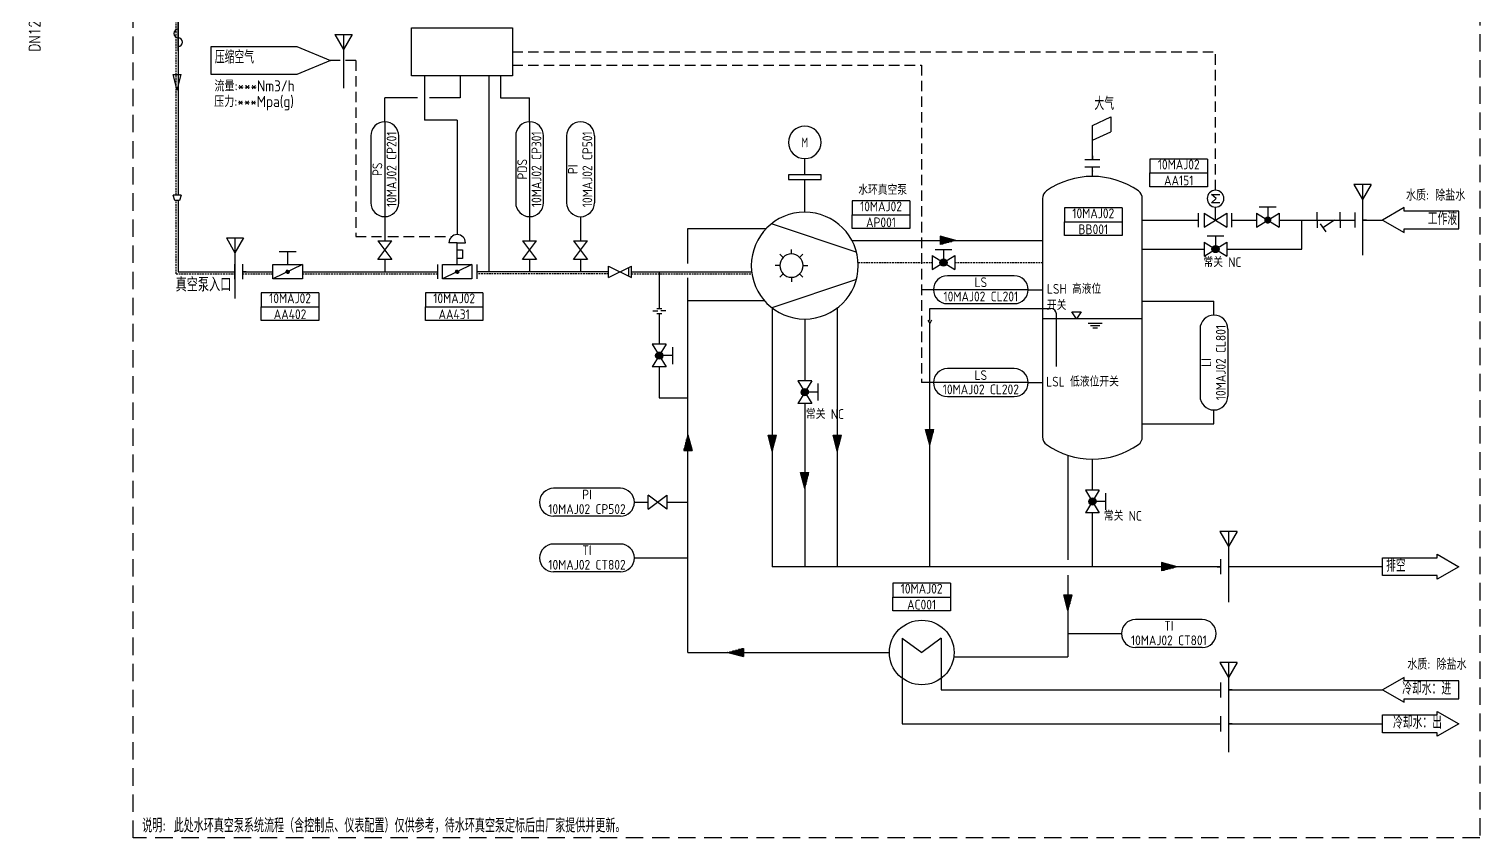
# Model space of a CAD drawing. Extents: x 8403 to 9689, y 4782 to 5455.
# Drawn here: x 9169 to 9689, y 4869 to 5159 of the extents above; entities that cross this region are included whole.
import ezdxf
from ezdxf.enums import TextEntityAlignment as Align

# ---------------------------------------------------------------- set-up
doc = ezdxf.new("R2010")
doc.units = 0
doc.header["$LTSCALE"] = 5
doc.header["$MEASUREMENT"] = 0
for name, pattern in [('CONTINUES', [20, 10, 10]), ('DASHED', [0.75, 0.5, -0.25]), ('HIDDEN', [0.375, 0.25, -0.125]), ('LTY1', [0])]:
    doc.linetypes.add(name, pattern=pattern)
for name, color, linetype in [('1', 7, 'CONTINUOUS'), ('25H', 4, 'HIDDEN'), ('35', 3, 'CONTINUOUS'), ('50', 2, 'CONTINUOUS'), ('DIM', 3, 'CONTINUOUS'), ('PS-TEXT', 3, 'CONTINUOUS'), ('编号 信号', 3, 'CONTINUOUS')]:
    doc.layers.add(name, color=color, linetype=linetype)
for name, color, linetype, lineweight in [('GF_TEXT', 3, 'CONTINUOUS', 25), ('GF_Thin', 7, 'CONTINUOUS', 25), ('PEN1', 7, 'LTY1', 25), ('PEN4', 7, 'LTY1', 25)]:
    doc.layers.add(name, color=color, linetype=linetype, lineweight=lineweight)
doc.styles.add('AUDIT_D_071005084041-0', font='txt')
doc.styles.add('DIM_FONT', font='SIMPLEX.shx', dxfattribs={"width": 0.8, "bigfont": 'hztxt.shx'})
doc.styles.add('NORMSCHRIFT', font='normwin')
doc.styles.add('双良空冷', font='gbenor.shx', dxfattribs={"bigfont": 'gbcbig.shx'})

# ---------------------------------------------------------------- blocks, each defined once
blk = doc.blocks.new('S_90')
at = {"layer": 'PEN1', "linetype": 'LTY1'}
for p, q in [((-4, 0), (0, 1.05)), ((-4, 0), (0, -1.05)), ((0, 0.05), (-3.75, 0.05)), ((0, 0.25), (-3, 0.25)), ((0, 0.45), (-2.25, 0.45)), ((0, 0.65), (-1.5, 0.65)), ((0, 0.85), (-0.75, 0.85)), ((0, -1.05), (0, 1.05)), ((0, -0.125), (-3.525, -0.125)), ((0, -0.325), (-2.775, -0.325)), ((0, -0.525), (-2.05, -0.525)), ((0, -0.725), (-1.3, -0.725)), ((0, -0.925), (-0.55, -0.925))]:
    blk.add_line(p, q, dxfattribs=at)
blk.add_circle((-4, 0), 0.025, dxfattribs=at)
at = {"layer": 'PEN4', "style": 'AUDIT_D_071005084041-0', "flags": 9}
blk.add_attdef('CODE_21', (0, 0), '', height=0.2, dxfattribs=at)
blk = doc.blocks.new('NEWBLOCK2')
at = {"layer": 'DIM', "color": 3}
for p, q in [((6657.65, 5433.71), (6633.65, 5433.71)), ((6662.65, 5428.71), (6628.65, 5428.71)), ((6633.65, 5423.71), (6657.65, 5423.71))]:
    blk.add_line(p, q, dxfattribs=at)
for centre, start, end in [((6633.65, 5428.71), 90, 180), ((6657.65, 5428.71), 0, 90), ((6633.65, 5428.71), 180, 270), ((6657.65, 5428.71), 270, 0)]:
    blk.add_arc(centre, 5, start, end, dxfattribs=at)
at = {"layer": '50', "color": 3, "style": '双良空冷'}
for tag, p in [('代号', (6645.65, 5429.62)), ('编码', (6645.65, 5424.52))]:
    blk.add_attdef(tag, text='', height=3.5, rotation=2, dxfattribs=at).set_placement(p, align=Align.CENTER)
blk = doc.blocks.new('NEWBLOCK6')
at = {"layer": 'DIM', "linetype": 'CONTINUES'}
for p, q in [((7349.82, 5495.91), (7325.82, 5495.91)), ((7349.82, 5485.91), (7325.82, 5485.91))]:
    blk.add_line(p, q, dxfattribs=at)
for centre, start, end in [((7325.82, 5490.91), 90, 270), ((7349.82, 5490.91), 270, 90)]:
    blk.add_arc(centre, 5, start, end, dxfattribs=at)
at = {"layer": '50', "color": 3, "style": '双良空冷'}
for tag, p in [('代号', (7337.82, 5491.93)), ('编码', (7337.82, 5486.72))]:
    blk.add_attdef(tag, text='', height=3.5, dxfattribs=at).set_placement(p, align=Align.CENTER)
blk = doc.blocks.new('NEWBLOCK4')
at = {"layer": '1', "color": 3}
for p, q in [((6311.31, 5270.85), (6290.68, 5270.85)), ((6290.68, 5270.85), (6290.68, 5265.9)), ((6311.31, 5270.85), (6311.31, 5265.9)), ((6290.68, 5265.9), (6311.31, 5265.9)), ((6290.68, 5260.95), (6290.68, 5265.9)), ((6311.31, 5265.9), (6311.31, 5260.95)), ((6311.31, 5260.95), (6290.68, 5260.95))]:
    blk.add_line(p, q, dxfattribs=at)
at = {"layer": '50', "color": 3, "style": '双良空冷'}
for tag, p in [('代号', (6301, 5267.16)), ('编码', (6301, 5261.45))]:
    blk.add_attdef(tag, text='', height=3.5, rotation=2, dxfattribs=at).set_placement(p, align=Align.CENTER)
blk = doc.blocks.new('S_110')
at = {"layer": 'PEN1', "linetype": 'LTY1'}
for p, q in [((-2, 0), (-1, 0)), ((-1, -2), (-1, 2)), ((1, 2), (1, -2)), ((2, 0), (1, 0))]:
    blk.add_line(p, q, dxfattribs=at)
blk.add_circle((-2, 0), 0.025, dxfattribs=at)
at = {"layer": 'PEN4', "style": 'NORMSCHRIFT', "flags": 9}
blk.add_attdef('CODE_21', (0, 0), '', height=3.5, dxfattribs=at)

msp = doc.modelspace()

# ---------------------------------------------------------------- hatches: boundary and pattern name
at = {"layer": '50'}
h = msp.add_hatch(color=2, dxfattribs=at)
h.paths.add_polyline_path([(9611.59, 5090.95, 0.114758), (9611.46, 5090.38, 0.116434), (9611.6, 5089.81), (9612.74, 5090.38)])
h.paths.add_polyline_path([(9611.59, 5090.95), (9612.74, 5090.38), (9613.9, 5090.96, 0.620322)])
h.paths.add_polyline_path([(9613.9, 5090.96), (9612.74, 5090.38), (9613.9, 5089.8, 0.118111), (9614.04, 5090.38, 0.116434)])
h.paths.add_polyline_path([(9612.74, 5090.38), (9611.6, 5089.81, 0.61575), (9613.9, 5089.8)])
h = msp.add_hatch(color=2, dxfattribs=at)
h.paths.add_polyline_path([(9592.89, 5080.55, 0.114758), (9592.75, 5079.98, 0.116434), (9592.89, 5079.41), (9594.03, 5079.98)])
h.paths.add_polyline_path([(9592.89, 5080.55), (9594.03, 5079.98), (9595.19, 5080.56, 0.620322)])
h.paths.add_polyline_path([(9595.19, 5080.56), (9594.03, 5079.98), (9595.19, 5079.4, 0.118111), (9595.33, 5079.98, 0.116434)])
h.paths.add_polyline_path([(9594.03, 5079.98), (9592.89, 5079.41, 0.61575), (9595.19, 5079.4)])
h = msp.add_hatch(color=2, dxfattribs=at)
h.paths.add_polyline_path([(9495.34, 5075.68, 0.114758), (9495.21, 5075.11, 0.116434), (9495.34, 5074.54), (9496.48, 5075.11)])
h.paths.add_polyline_path([(9495.34, 5075.68), (9496.48, 5075.11), (9497.65, 5075.69, 0.620322)])
h.paths.add_polyline_path([(9497.65, 5075.69), (9496.48, 5075.11), (9497.64, 5074.53, 0.118111), (9497.78, 5075.11, 0.116434)])
h.paths.add_polyline_path([(9496.48, 5075.11), (9495.34, 5074.54, 0.61575), (9497.64, 5074.53)])
h = msp.add_hatch(dxfattribs=at)
h.set_pattern_fill('ANSI31', color=2, scale=0.01, style=0)
h.set_pattern_definition([(45, (7709.332737, 4971.866847), (-0.0224506403, 0.0224506403), [])])
h.paths.add_polyline_path([(9261.88, 5071.82, 0.113407), (9261.82, 5072.06), (9260.8, 5071.57, 0.796288)])
h.paths.add_polyline_path([(9260.74, 5071.82, 0.113407), (9260.8, 5071.57), (9261.82, 5072.06, 0.796288)])
h = msp.add_hatch(dxfattribs=at)
h.set_pattern_fill('ANSI31', color=2, scale=0.01, style=0)
h.set_pattern_definition([(45, (7770.132507, 4971.866847), (-0.0224506403, 0.0224506403), [])])
h.paths.add_polyline_path([(9322.68, 5071.82, 0.113407), (9322.62, 5072.06), (9321.6, 5071.57, 0.796288)])
h.paths.add_polyline_path([(9321.54, 5071.82, 0.113407), (9321.6, 5071.57), (9322.62, 5072.06, 0.796288)])
h = msp.add_hatch(color=2, dxfattribs=at)
h.paths.add_polyline_path([(9395.11, 5042.9, 0.114758), (9394.55, 5043.03, 0.116434), (9393.97, 5042.9), (9394.54, 5041.76)])
h.paths.add_polyline_path([(9395.11, 5042.9), (9394.54, 5041.76), (9395.12, 5040.59, 0.620322)])
h.paths.add_polyline_path([(9395.12, 5040.59), (9394.54, 5041.76), (9393.96, 5040.6, 0.118111), (9394.55, 5040.46, 0.116434)])
h.paths.add_polyline_path([(9394.54, 5041.76), (9393.97, 5042.9, 0.61575), (9393.96, 5040.6)])
h = msp.add_hatch(color=2, dxfattribs=at)
h.paths.add_polyline_path([(9447.3, 5029.82, 0.114758), (9446.73, 5029.95, 0.116434), (9446.16, 5029.82), (9446.73, 5028.67)])
h.paths.add_polyline_path([(9447.3, 5029.82), (9446.73, 5028.67), (9447.31, 5027.51, 0.620322)])
h.paths.add_polyline_path([(9447.31, 5027.51), (9446.73, 5028.67), (9446.15, 5027.52, 0.118111), (9446.73, 5027.38, 0.116434)])
h.paths.add_polyline_path([(9446.73, 5028.67), (9446.16, 5029.82, 0.61575), (9446.15, 5027.52)])
h = msp.add_hatch(color=2, dxfattribs=at)
h.paths.add_polyline_path([(9550.42, 4990.6, 0.114758), (9549.86, 4990.73, 0.116434), (9549.28, 4990.6), (9549.85, 4989.45)])
h.paths.add_polyline_path([(9550.42, 4990.6), (9549.85, 4989.45), (9550.43, 4988.29, 0.620322)])
h.paths.add_polyline_path([(9550.43, 4988.29), (9549.85, 4989.45), (9549.27, 4988.3, 0.118111), (9549.86, 4988.16, 0.116434)])
h.paths.add_polyline_path([(9549.85, 4989.45), (9549.28, 4990.6, 0.61575), (9549.27, 4988.3)])

# ---------------------------------------------------------------- linework, layer by layer
at = {"layer": '1', "color": 3, "linetype": 'DASHED', "ltscale": 0.25}
for p, q in [((9221.31, 5099.36), (9221.31, 5305.98)), ((9221.31, 5071.12), (9221.31, 5097.37)), ((9465.86, 5075.11), (9492.43, 5075.11)), ((9500.53, 5075.11), (9531.93, 5075.11)), ((9221.31, 5071.12), (9242.43, 5071.12)), ((9245.13, 5071.12), (9256.01, 5071.12)), ((9266.61, 5071.12), (9315.02, 5071.12)), ((9376.31, 5071.12), (9329.2, 5071.12)), ((9384.62, 5071.12), (9427.78, 5071.12))]:
    msp.add_line(p, q, dxfattribs=at)
at = {"layer": '25H', "ltscale": 5}
msp.add_lwpolyline([(9205.95, 5447.7), (9688.84, 5447.7), (9688.84, 4868.73), (9205.95, 4868.73)], close=True, dxfattribs=at)
at = {"layer": '35', "color": 7}
for p, q in [((9278.23, 5156.93), (9281.34, 5151.56)), ((9278.23, 5156.93), (9284.44, 5156.93)), ((9284.44, 5156.93), (9281.34, 5151.56)), ((9643.64, 5103.11), (9646.75, 5097.74)), ((9649.85, 5103.11), (9643.64, 5103.11)), ((9649.85, 5103.11), (9646.75, 5097.74)), ((9646.75, 5103.11), (9646.75, 5077.79)), ((9595.54, 4978.68), (9598.64, 4973.31)), ((9601.74, 4978.68), (9595.54, 4978.68)), ((9601.74, 4978.68), (9598.64, 4973.31)), ((9598.64, 4978.68), (9598.64, 4953.36)), ((9595.54, 4931.63), (9598.64, 4926.25)), ((9601.74, 4931.63), (9595.54, 4931.63)), ((9601.74, 4931.63), (9598.64, 4926.25)), ((9598.64, 4931.63), (9598.64, 4899.51))]:
    msp.add_line(p, q, dxfattribs=at)
at = {"layer": '35', "color": 7, "ltscale": 0.4}
for p, q in [((9281.34, 5156.93), (9281.34, 5137.66)), ((9239.33, 5084.02), (9242.43, 5078.64)), ((9239.33, 5084.02), (9245.53, 5084.02)), ((9245.53, 5084.02), (9242.43, 5078.64)), ((9242.43, 5084.02), (9242.43, 5062.29))]:
    msp.add_line(p, q, dxfattribs=at)
at = {"layer": '35', "color": 7}
for points in [[(9281.34, 5156.93), (9281.34, 5151.56), (9284.44, 5156.93), (9281.34, 5156.93)], [(9646.75, 5103.11), (9646.75, 5097.74), (9643.64, 5103.11), (9646.75, 5103.11)], [(9598.64, 4978.68), (9598.64, 4973.31), (9595.54, 4978.68), (9598.64, 4978.68)], [(9598.64, 4931.63), (9598.64, 4926.25), (9595.54, 4931.63), (9598.64, 4931.63)]]:
    msp.add_solid(points, dxfattribs=at)
at = {"layer": '35', "color": 7, "ltscale": 0.4}
msp.add_solid([(9242.43, 5084.02), (9242.43, 5078.64), (9245.53, 5084.02), (9242.43, 5084.02)], dxfattribs=at)
at = {"layer": '50', "color": 2}
for p, q in [((9222.01, 5305.98), (9222.01, 5099.36)), ((9310.37, 5142.14), (9310.37, 5126.26)), ((9323.15, 5142.14), (9323.15, 5134.26)), ((9333.43, 5142.14), (9333.43, 5072.18)), ((9337.68, 5142.14), (9337.68, 5134.26)), ((9307.9, 5134.26), (9296.14, 5134.26)), ((9296.14, 5125.59), (9296.14, 5134.26)), ((9323.15, 5134.26), (9312.17, 5134.26)), ((9337.68, 5134.26), (9348.08, 5134.26)), ((9348.08, 5125.59), (9348.08, 5134.26)), ((9322.11, 5126.26), (9310.37, 5126.26)), ((9322.11, 5126.26), (9322.11, 5085.14)), ((9446.73, 5106.57), (9446.73, 5112.4)), ((9452.56, 5106.57), (9440.89, 5106.57)), ((9440.89, 5106.57), (9440.89, 5104.9)), ((9440.89, 5104.9), (9452.56, 5104.9)), ((9446.73, 5093.2), (9446.73, 5104.9)), ((9452.56, 5104.9), (9452.56, 5106.57)), ((9594.3, 5098.06), (9592.53, 5099.57)), ((9592.53, 5099.57), (9595.54, 5099.57)), ((9222.01, 5097.37), (9222.01, 5071.82)), ((9531.93, 5098.08), (9531.93, 5012.59)), ((9567.77, 5012.59), (9567.77, 5098.08)), ((9592.53, 5096.56), (9594.3, 5098.06)), ((9595.54, 5096.56), (9592.53, 5096.56)), ((9594.03, 5090.38), (9594.03, 5095.05)), ((9609.72, 5095.09), (9615.76, 5095.09)), ((9612.74, 5095.09), (9612.74, 5090.38)), ((9296.14, 5091.59), (9296.14, 5082.95)), ((9348.08, 5091.59), (9348.08, 5082.95)), ((9348.08, 5091.59), (9348.08, 5082.95)), ((9366.33, 5091.59), (9366.33, 5082.95)), ((9567.77, 5090.38), (9587.84, 5090.38)), ((9587.84, 5092.88), (9587.84, 5087.88)), ((9589.98, 5092.88), (9598.08, 5087.88)), ((9589.98, 5087.88), (9598.08, 5092.88)), ((9589.98, 5092.88), (9589.98, 5087.88)), ((9598.08, 5092.88), (9598.08, 5087.88)), ((9599.8, 5092.88), (9599.8, 5087.88)), ((9599.8, 5090.38), (9608.69, 5090.38)), ((9608.69, 5092.88), (9616.79, 5087.88)), ((9608.69, 5087.88), (9616.79, 5092.88)), ((9608.69, 5092.88), (9608.69, 5087.88)), ((9616.79, 5092.88), (9616.79, 5087.88)), ((9616.79, 5090.38), (9644.05, 5090.38)), ((9625.02, 5079.98), (9625.02, 5090.38)), ((9636.67, 5090.38), (9632.55, 5087.59)), ((9646.75, 5090.38), (9653.91, 5090.38)), ((9404.82, 5087.36), (9432.96, 5087.36)), ((9404.82, 5074.81), (9404.82, 5087.36)), ((9463.62, 5083.09), (9531.93, 5083.09)), ((9591.02, 5084.69), (9597.05, 5084.69)), ((9594.03, 5084.69), (9594.03, 5079.98)), ((9258.29, 5079.1), (9264.33, 5079.1)), ((9261.31, 5079.1), (9261.31, 5074.39)), ((9293.64, 5082.95), (9298.64, 5082.95)), ((9293.64, 5076.28), (9298.64, 5082.95)), ((9293.64, 5082.95), (9298.64, 5076.28)), ((9322.11, 5082.19), (9319.15, 5082.19)), ((9322.11, 5082.19), (9325.07, 5082.19)), ((9322.11, 5074.39), (9322.11, 5082.19)), ((9322.11, 5079.68), (9324, 5079.68)), ((9324, 5079.68), (9324, 5076.62)), ((9345.58, 5082.95), (9350.58, 5082.95)), ((9345.58, 5076.28), (9350.58, 5082.95)), ((9345.58, 5082.95), (9350.58, 5076.28)), ((9363.83, 5082.95), (9368.83, 5082.95)), ((9363.83, 5076.28), (9368.83, 5082.95)), ((9363.83, 5082.95), (9368.83, 5076.28)), ((9439, 5076.98), (9437.82, 5078.15)), ((9441.94, 5078.2), (9441.94, 5079.86)), ((9444.89, 5076.98), (9446.07, 5078.15)), ((9493.47, 5079.82), (9499.5, 5079.82)), ((9496.48, 5079.82), (9496.48, 5075.11)), ((9567.77, 5079.98), (9589.98, 5079.98)), ((9589.98, 5082.48), (9598.08, 5077.48)), ((9589.98, 5077.48), (9598.08, 5082.48)), ((9589.98, 5082.48), (9589.98, 5077.48)), ((9598.08, 5082.48), (9598.08, 5077.48)), ((9598.08, 5079.98), (9625.02, 5079.98)), ((9266.61, 5074.39), (9256.01, 5069.24)), ((9298.64, 5076.28), (9293.64, 5076.28)), ((9296.14, 5076.28), (9296.14, 5071.82)), ((9315.02, 5074.39), (9315.02, 5069.24)), ((9327.41, 5074.39), (9316.81, 5069.24)), ((9324, 5076.62), (9322.11, 5076.62)), ((9329.2, 5074.39), (9329.2, 5069.24)), ((9350.58, 5076.28), (9345.58, 5076.28)), ((9348.08, 5076.28), (9348.08, 5071.82)), ((9368.83, 5076.28), (9363.83, 5076.28)), ((9366.33, 5076.28), (9366.33, 5071.82)), ((9437.78, 5074.03), (9436.11, 5074.03)), ((9446.11, 5074.03), (9447.78, 5074.03)), ((9492.43, 5077.61), (9500.53, 5072.61)), ((9492.43, 5072.61), (9500.53, 5077.61)), ((9492.43, 5077.61), (9492.43, 5072.61)), ((9500.53, 5077.61), (9500.53, 5072.61)), ((9222.01, 5071.82), (9242.43, 5071.82)), ((9245.13, 5071.82), (9256.01, 5071.82)), ((9266.61, 5071.82), (9315.02, 5071.82)), ((9376.31, 5071.82), (9329.2, 5071.82)), ((9384.62, 5071.82), (9427.69, 5071.82)), ((9394.55, 5071.82), (9394.55, 5058.71)), ((9404.82, 4935.26), (9404.82, 5069.66)), ((9435.06, 5059.03), (9465.06, 5069.03)), ((9439, 5071.08), (9437.82, 5069.91)), ((9441.94, 5069.86), (9441.94, 5068.2)), ((9444.89, 5071.08), (9446.07, 5069.91)), ((9392.23, 5057.82), (9393.99, 5057.82)), ((9393.66, 5058.71), (9395.43, 5058.71)), ((9396.86, 5057.82), (9395.1, 5057.82)), ((9404.82, 5061.53), (9432.2, 5061.53)), ((9435.06, 5059.03), (9435.06, 4966.02)), ((9458.39, 5059.03), (9458.39, 4966.02)), ((9491.52, 5058.69), (9534.95, 5058.69)), ((9491.52, 5054.29), (9491.52, 5058.69)), ((9542.54, 5057.45), (9545.87, 5057.45)), ((9544.21, 5054.95), (9542.54, 5057.45)), ((9545.87, 5057.45), (9544.21, 5054.95)), ((9393.66, 5056.87), (9395.43, 5056.87)), ((9394.55, 5056.87), (9394.55, 5045.8)), ((9446.73, 5054.86), (9446.73, 5032.72)), ((9491.52, 4966.02), (9491.52, 5053.31)), ((9567.77, 5054.95), (9531.93, 5054.95)), ((9536.95, 5037.9), (9536.95, 5056.69)), ((9553.37, 5053.28), (9548.37, 5053.28)), ((9552.54, 5052.45), (9549.21, 5052.45)), ((9551.71, 5051.62), (9550.04, 5051.62)), ((9397.04, 5045.8), (9392.04, 5037.71)), ((9392.04, 5045.8), (9397.04, 5037.71)), ((9397.04, 5045.8), (9392.04, 5045.8)), ((9399.25, 5041.76), (9394.54, 5041.76)), ((9399.25, 5044.77), (9399.25, 5038.74)), ((9397.04, 5037.71), (9392.04, 5037.71)), ((9394.55, 5037.71), (9394.55, 5026.62)), ((9449.23, 5032.72), (9444.23, 5024.62)), ((9444.23, 5032.72), (9449.23, 5024.62)), ((9449.23, 5032.72), (9444.23, 5032.72)), ((9451.44, 5031.69), (9451.44, 5025.66)), ((9394.55, 5026.62), (9404.82, 5026.62)), ((9451.44, 5028.67), (9446.73, 5028.67)), ((9449.23, 5024.62), (9444.23, 5024.62)), ((9541.11, 5006), (9541.11, 4968.49)), ((9549.85, 4993.5), (9549.85, 5004.64)), ((9552.35, 4993.5), (9547.35, 4985.41)), ((9547.35, 4993.5), (9552.35, 4985.41)), ((9552.35, 4993.5), (9547.35, 4993.5)), ((9554.56, 4989.45), (9549.85, 4989.45)), ((9554.56, 4992.47), (9554.56, 4986.44)), ((9552.35, 4985.41), (9547.35, 4985.41)), ((9549.85, 4966.02), (9549.85, 4985.41)), ((9595.94, 4966.02), (9435.06, 4966.02)), ((9653.91, 4966.02), (9598.64, 4966.02)), ((9541.11, 4962.96), (9541.11, 4933.65)), ((9481.68, 4940.45), (9488.68, 4935.26)), ((9481.68, 4940.45), (9481.68, 4909.67)), ((9495.67, 4940.45), (9488.68, 4935.26)), ((9495.67, 4940.45), (9495.67, 4921.86)), ((9404.82, 4935.26), (9477.09, 4935.26)), ((9500.15, 4933.65), (9541.11, 4933.65)), ((9495.67, 4921.86), (9595.94, 4921.86)), ((9598.64, 4921.86), (9608.22, 4921.86)), ((9598.64, 4921.86), (9653.91, 4921.86)), ((9481.68, 4909.67), (9595.94, 4909.67)), ((9598.64, 4909.67), (9653.91, 4909.67))]:
    msp.add_line(p, q, dxfattribs=at)
at = {"layer": '50'}
for p, q in [((9549.89, 5124.31), (9556.52, 5127.38)), ((9556.52, 5127.38), (9556.52, 5122.05)), ((9549.89, 5112.04), (9549.89, 5124.31)), ((9549.89, 5118.98), (9556.52, 5122.05)), ((9549.89, 5106.03), (9549.89, 5109.34)), ((9223.13, 5099.36), (9220.3, 5099.36)), ((9220.9, 5097.37), (9220.3, 5099.36)), ((9223.13, 5099.36), (9222.53, 5097.37)), ((9222.53, 5097.37), (9220.9, 5097.37)), ((9435.06, 5089.03), (9465.06, 5079.03)), ((9630.43, 5090.38), (9630.43, 5093.17)), ((9630.43, 5090.38), (9630.43, 5093.17)), ((9630.43, 5090.38), (9630.43, 5087.59)), ((9630.43, 5090.38), (9630.43, 5087.59)), ((9638.67, 5090.38), (9638.67, 5093.17)), ((9638.67, 5090.38), (9638.67, 5093.17)), ((9638.67, 5090.38), (9638.67, 5087.59)), ((9638.67, 5090.38), (9638.67, 5087.59)), ((9376.31, 5073.89), (9384.62, 5069.74)), ((9376.31, 5071.82), (9376.31, 5073.89)), ((9376.31, 5071.82), (9376.31, 5073.89)), ((9376.31, 5069.74), (9384.62, 5073.89)), ((9383.63, 5071.82), (9383.63, 5073.4)), ((9384.62, 5071.82), (9384.62, 5073.89)), ((9376.31, 5069.74), (9376.31, 5071.82)), ((9376.31, 5069.74), (9376.31, 5071.82)), ((9383.63, 5070.24), (9383.63, 5071.82)), ((9384.62, 5069.74), (9384.62, 5071.82)), ((9446.72, 5024.62), (9446.72, 4966.02)), ((9390.64, 4986.66), (9397.31, 4991.66)), ((9397.31, 4986.66), (9390.64, 4991.66)), ((9390.64, 4986.66), (9390.64, 4991.66)), ((9397.31, 4991.66), (9397.31, 4986.66)), ((9385.64, 4989.16), (9390.64, 4989.16)), ((9397.31, 4989.16), (9404.81, 4989.16)), ((9385.65, 4969.18), (9404.82, 4969.18)), ((9541.11, 4942.07), (9560.27, 4942.07))]:
    msp.add_line(p, q, dxfattribs=at)
at = {"layer": '50', "linetype": 'ByBlock'}
for p, q in [((9630.43, 5090.38), (9638.67, 5090.38)), ((9631.49, 5088.98), (9633.62, 5086.19))]:
    msp.add_line(p, q, dxfattribs=at)
at = {"layer": '50', "color": 3}
for p in [(9490.8, 5054.46), (9492.23, 5054.46)]:
    msp.add_line(p, (9491.52, 5053.31), dxfattribs=at)
at = {"layer": '50', "color": 2}
for points in [[(9305.74, 5159.31), (9341.91, 5159.31), (9341.91, 5142.14), (9305.74, 5142.14)], [(9256.01, 5074.39), (9266.61, 5074.39), (9266.61, 5069.24), (9256.01, 5069.24)], [(9316.81, 5074.39), (9327.41, 5074.39), (9327.41, 5069.24), (9316.81, 5069.24)]]:
    msp.add_lwpolyline(points, close=True, dxfattribs=at)
at = {"layer": '50'}
for points in [[(9233.87, 5152.64), (9264.55, 5152.64), (9264.55, 5152.64), (9276.67, 5147.64), (9264.55, 5142.64), (9264.55, 5142.64), (9233.87, 5142.64), (9233.87, 5152.64)], [(9681.25, 5093.57), (9661.66, 5093.57), (9661.66, 5094.85), (9653.91, 5090.38), (9661.66, 5085.91), (9661.66, 5087.18), (9681.25, 5087.18), (9681.25, 5093.57)], [(9653.91, 4969.21), (9673.51, 4969.21), (9673.51, 4970.49), (9681.25, 4966.02), (9673.51, 4961.55), (9673.51, 4962.83), (9653.91, 4962.83), (9653.91, 4969.21)], [(9681.25, 4925.05), (9661.66, 4925.05), (9661.66, 4926.33), (9653.91, 4921.86), (9661.66, 4917.39), (9661.66, 4918.67), (9681.25, 4918.67), (9681.25, 4925.05)], [(9653.91, 4912.87), (9673.51, 4912.87), (9673.51, 4914.15), (9681.25, 4909.67), (9673.51, 4905.2), (9673.51, 4906.48), (9653.91, 4906.48), (9653.91, 4912.87)]]:
    msp.add_lwpolyline(points, dxfattribs=at)
at = {"layer": '50', "color": 2}
for centre, radius in [((9594.04, 5079.98), 1.29), ((9496.49, 5075.11), 1.29), ((9261.31, 5071.82), 0.567), ((9322.11, 5071.82), 0.567), ((9394.55, 5041.75), 1.29), ((9446.73, 5028.66), 1.29), ((9549.86, 4989.45), 1.29), ((9488.68, 4935.26), 11.59)]:
    msp.add_circle(centre, radius, dxfattribs=at)
at = {"layer": '50', "linetype": 'ByBlock'}
for centre, start, end in [((9222.03, 5157.31), 90, 270), ((9222.03, 5154.17), 270, 90)]:
    msp.add_arc(centre, 1.57, start, end, dxfattribs=at)
at = {"layer": '50'}
for centre, radius, start, end in [((9446.73, 5118.24), 5.83, 0, 180), ((9535.27, 5098.08), 3.33, 125.1345, 180), ((9564.43, 5098.08), 3.33, 0, 54.8655), ((9564.43, 5012.59), 3.33, 305.1345, 0)]:
    msp.add_arc(centre, radius, start, end, dxfattribs=at)
at = {"layer": '50', "color": 2}
for centre, radius, start, end in [((9446.73, 5118.24), 5.83, 180, 0), ((9549.85, 5077.35), 28.67, 54.8655, 125.1345), ((9594.03, 5098.06), 3.01, 90, 180), ((9594.03, 5098.06), 3.01, 0, 90), ((9594.03, 5098.06), 3.01, 180, 270), ((9594.03, 5098.06), 3.01, 270, 0), ((9446.73, 5074.03), 19.17, 0, 180), ((9322.11, 5082.19), 2.96, 0, 180), ((9441.94, 5074.03), 4.17, 0, 180), ((9446.73, 5074.03), 19.17, 180, 0), ((9441.94, 5074.03), 4.17, 180, 0), ((9534.95, 5056.69), 2, 0, 90), ((9535.27, 5012.59), 3.33, 180, 234.8655), ((9549.85, 5033.31), 28.67, 234.8655, 305.1345)]:
    msp.add_arc(centre, radius, start, end, dxfattribs=at)
at = {"layer": 'DIM', "color": 3}
for p, q in [((9492.86, 5065.4), (9488.6, 5065.4)), ((9492.86, 5032.08), (9488.6, 5032.08))]:
    msp.add_line(p, q, dxfattribs=at)
at = {"layer": 'DIM', "linetype": 'CONTINUES'}
for p, q in [((9526.86, 5065.4), (9531.93, 5065.4)), ((9567.77, 5061.24), (9593.45, 5061.24)), ((9593.45, 5056.27), (9593.45, 5061.24)), ((9526.86, 5032.08), (9531.93, 5032.08)), ((9593.45, 5017.29), (9593.45, 5022.27)), ((9567.77, 5017.29), (9593.45, 5017.29))]:
    msp.add_line(p, q, dxfattribs=at)
at = {"layer": 'GF_TEXT', "color": 4}
msp.add_line((9222.03, 5151.05), (9222.03, 5169.95), dxfattribs=at)
at = {"layer": 'PEN1', "linetype": 'LTY1'}
for p, q in [((9221.71, 5136.99), (9220.22, 5142.64)), ((9220.22, 5142.64), (9223.19, 5142.64)), ((9221.71, 5136.99), (9223.19, 5142.64))]:
    msp.add_line(p, q, dxfattribs=at)
at = {"layer": 'PEN1'}
msp.add_solid([(9221.71, 5136.99), (9223.19, 5142.64), (9220.22, 5142.64), (9221.71, 5136.99)], dxfattribs=at)
at = {"layer": '编号 信号', "linetype": 'HIDDEN', "ltscale": 3}
for p, q in [((9341.91, 5150.73), (9594.03, 5150.73)), ((9594.03, 5101.08), (9594.03, 5150.73)), ((9285.75, 5147.64), (9276.67, 5147.64)), ((9285.75, 5147.64), (9285.75, 5084.52)), ((9341.91, 5145.97), (9488.6, 5145.97)), ((9488.6, 5145.97), (9488.6, 5032.08)), ((9285.75, 5084.52), (9295.01, 5084.52)), ((9297.27, 5084.52), (9320.3, 5084.52))]:
    msp.add_line(p, q, dxfattribs=at)

# ---------------------------------------------------------------- block references
at = {"layer": '50', "color": 3}
ref = msp.add_blockref('NEWBLOCK2', (14724.85, -1537.06), dxfattribs=dict(at, rotation=90))
ref.add_attrib('代号', 'PS', dxfattribs={"color": 3, "height": 3.5, "rotation": 90, "style": '双良空冷'}).set_placement((9295.23, 5108.59), align=Align.CENTER)
ref.add_attrib('编码', '10MAJ02 CP201', dxfattribs={"color": 3, "height": 3.5, "rotation": 90, "style": '双良空冷'}).set_placement((9300.33, 5108.59), align=Align.CENTER)
ref = msp.add_blockref('NEWBLOCK2', (14776.79, -1537.06), dxfattribs=dict(at, rotation=90))
ref.add_attrib('代号', 'PDS', dxfattribs={"color": 3, "height": 3.5, "rotation": 90, "style": '双良空冷'}).set_placement((9347.17, 5108.59), align=Align.CENTER)
ref.add_attrib('编码', '10MAJ02 CP301', dxfattribs={"color": 3, "height": 3.5, "rotation": 90, "style": '双良空冷'}).set_placement((9352.27, 5108.59), align=Align.CENTER)
at = {"layer": '50', "color": 3, "rotation": 90}
for p, values in [((14857.24, -2229.24), {'代号': 'PI', '编码': '10MAJ02 CP501'}), ((15084.37, -2298.56), {'代号': 'LI', '编码': '10MAJ02 CL801'})]:
    msp.add_blockref('NEWBLOCK6', p, dxfattribs=at).add_auto_attribs(values)
at = {"layer": '50', "color": 2, "xscale": 1.35, "yscale": 1.35, "zscale": 1.35}
for p, rotation in [((9549.89, 5110.69), 90), ((9645.4, 5090.38), 180), ((9597.29, 4966.02), 180), ((9597.29, 4921.86), 180), ((9597.29, 4909.67), 180)]:
    msp.add_blockref('S_110', p, dxfattribs=dict(at, rotation=rotation))
at = {"layer": '50', "color": 3}
ref = msp.add_blockref('NEWBLOCK4', (3279.82, -158.62), dxfattribs=at)
ref.add_attrib('代号', '10MAJ02', dxfattribs={"color": 3, "height": 3.5, "style": '双良空冷'}).set_placement((9580.82, 5108.55), align=Align.CENTER)
ref.add_attrib('编码', 'AA151', dxfattribs={"color": 3, "height": 3.5, "style": '双良空冷'}).set_placement((9580.82, 5102.83), align=Align.CENTER)
ref = msp.add_blockref('NEWBLOCK4', (3173.07, -173.64), dxfattribs=at)
ref.add_attrib('代号', '10MAJ02', dxfattribs={"color": 3, "height": 3.5, "style": '双良空冷'}).set_placement((9474.07, 5093.52), align=Align.CENTER)
ref.add_attrib('编码', 'AP001', dxfattribs={"color": 3, "height": 3.5, "style": '双良空冷'}).set_placement((9474.07, 5087.8), align=Align.CENTER)
ref = msp.add_blockref('NEWBLOCK4', (3249.18, -176.14), dxfattribs=at)
ref.add_attrib('代号', '10MAJ02', dxfattribs={"color": 3, "height": 3.5, "style": '双良空冷'}).set_placement((9550.18, 5091.03), align=Align.CENTER)
ref.add_attrib('编码', 'BB001', dxfattribs={"color": 3, "height": 3.5, "style": '双良空冷'}).set_placement((9550.18, 5085.31), align=Align.CENTER)
at = {"layer": '50', "color": 2, "xscale": 1.35, "yscale": 1.35, "zscale": 1.35}
msp.add_blockref('S_110', (9243.78, 5071.82), dxfattribs=at)
msp.add_blockref('S_110', (9243.78, 5071.82), dxfattribs=at)
at = {"layer": '50', "color": 3}
ref = msp.add_blockref('NEWBLOCK2', (2864.21, -363.31), dxfattribs=at)
ref.add_attrib('代号', 'LS', dxfattribs={"color": 3, "height": 3.5, "style": '双良空冷'}).set_placement((9509.86, 5066.32), align=Align.CENTER)
ref.add_attrib('编码', '10MAJ02 CL201', dxfattribs={"color": 3, "height": 3.5, "style": '双良空冷'}).set_placement((9509.86, 5061.21), align=Align.CENTER)
ref = msp.add_blockref('NEWBLOCK4', (2961.17, -206.61), dxfattribs=at)
ref.add_attrib('代号', '10MAJ02', dxfattribs={"color": 3, "height": 3.5, "style": '双良空冷'}).set_placement((9262.17, 5060.55), align=Align.CENTER)
ref.add_attrib('编码', 'AA402', dxfattribs={"color": 3, "height": 3.5, "style": '双良空冷'}).set_placement((9262.17, 5054.84), align=Align.CENTER)
ref = msp.add_blockref('NEWBLOCK4', (3020.02, -206.61), dxfattribs=at)
ref.add_attrib('代号', '10MAJ02', dxfattribs={"color": 3, "height": 3.5, "style": '双良空冷'}).set_placement((9321.02, 5060.55), align=Align.CENTER)
ref.add_attrib('编码', 'AA431', dxfattribs={"color": 3, "height": 3.5, "style": '双良空冷'}).set_placement((9321.02, 5054.84), align=Align.CENTER)
ref = msp.add_blockref('NEWBLOCK2', (2864.21, -396.63), dxfattribs=at)
ref.add_attrib('代号', 'LS', dxfattribs={"color": 3, "height": 3.5, "style": '双良空冷'}).set_placement((9509.86, 5032.99), align=Align.CENTER)
ref.add_attrib('编码', '10MAJ02 CL202', dxfattribs={"color": 3, "height": 3.5, "style": '双良空冷'}).set_placement((9509.86, 5027.89), align=Align.CENTER)
for p, values in [((2030.82, -501.75), {'代号': 'PI', '编码': '10MAJ02 CP502'}), ((2030.83, -521.73), {'代号': 'TI', '编码': '10MAJ02 CT802'}), ((2239.45, -548.84), {'代号': 'TI', '编码': '10MAJ02 CT801'})]:
    msp.add_blockref('NEWBLOCK6', p, dxfattribs=at).add_auto_attribs(values)
ref = msp.add_blockref('NEWBLOCK4', (3187.64, -310.76), dxfattribs=at)
ref.add_attrib('代号', '10MAJ02', dxfattribs={"color": 3, "height": 3.5, "style": '双良空冷'}).set_placement((9488.63, 4956.4), align=Align.CENTER)
ref.add_attrib('编码', 'AC001', dxfattribs={"color": 3, "height": 3.5, "style": '双良空冷'}).set_placement((9488.63, 4950.68), align=Align.CENTER)
at = {"layer": 'GF_Thin', "yscale": 1.412604042805469, "zscale": 1.412604042806183}
for p, xscale, rotation in [((9495.24, 5083.09), 1.412604042809107, 180), ((9404.82, 5007.69), 1.412604042805469, 270), ((9435.06, 5013.17), -1.412604042805469, 270), ((9458.39, 5013.17), -1.412604042805469, 270), ((9491.52, 5015.29), -1.412604042805469, 270), ((9446.72, 4999.78), -1.412604042805469, 270), ((9574.66, 4966.02), 1.412604042809107, 180), ((9541.11, 4955.94), -1.412604042805469, 270), ((9424.77, 4935.26), -1.412604042809107, 180)]:
    msp.add_blockref('S_90', p, dxfattribs=dict(at, xscale=xscale, rotation=rotation))

# ---------------------------------------------------------------- texts
at = {"layer": '1', "color": 3, "style": '双良空冷'}
msp.add_text('水环真空泵', height=3.5, dxfattribs=at).set_placement((9474.65, 5101.21), align=Align.MIDDLE_CENTER)
at = {"layer": '1', "color": 3, "char_height": 3.5, "width": 22.602, "attachment_point": 1, "style": '双良空冷'}
for s, insert in [('常关 NC', (9589.69, 5077.02)), ('LSH 高液位开关', (9533.55, 5067.44)), ('常关 NC', (9447.17, 5022.54)), ('常关 NC', (9554, 4986.02))]:
    msp.add_mtext(s, dxfattribs=dict(at, insert=insert))
at = {"layer": '1', "color": 3, "insert": (9533.3, 5034.17), "char_height": 3.5, "attachment_point": 1, "style": '双良空冷'}
msp.add_mtext('LSL 低液位开关', dxfattribs=at)
at = {"layer": 'DIM', "linetype": 'CONTINUES', "style": '双良空冷'}
for s, p in [('压缩空气', (9235.21, 5146.51)), ('大气', (9550.6, 5129.83)), ('工作液', (9670.13, 5088.6)), ('排空', (9655.17, 4964.24)), ('冷却水：进', (9660.95, 4920.08)), ('冷却水：出', (9657.65, 4907.9))]:
    msp.add_text(s, height=4.68, dxfattribs=at).set_placement(p)
at = {"layer": 'PS-TEXT', "color": 3, "style": 'DIM_FONT', "width": 0.8}
msp.add_text('DN125', height=4, rotation=90, dxfattribs=at).set_placement((9170.58, 5157.8), align=Align.MIDDLE_CENTER)
at = {"layer": 'PS-TEXT', "color": 3, "style": '双良空冷'}
for s, height, p in [('流量:***Nm3/h', 4, (9235.08, 5136.49)), ('压力:***Mpa(g) ', 4, (9234.98, 5130.9)), ('水质: 除盐水', 4, (9662.31, 5097.32)), ('水质: 除盐水', 4, (9662.78, 4929.06)), ('说明: 此处水环真空泵系统流程（含控制点、仪表配置）仅供参考，待水环真空泵定标后由厂家提供并更新。', 5, (9209.14, 4870.71))]:
    msp.add_text(s, height=height, dxfattribs=at).set_placement(p)
at = {"layer": 'PS-TEXT', "color": 3, "style": '双良空冷', "width": 0.8}
msp.add_text('M', height=3.5, dxfattribs=at).set_placement((9446.73, 5118.24), align=Align.MIDDLE)
at = {"layer": 'PS-TEXT', "color": 3, "style": 'DIM_FONT', "width": 0.8}
msp.add_text('真空泵入口', height=5, dxfattribs=at).set_placement((9221.13, 5064.73))

doc.saveas('drawing.dxf')
